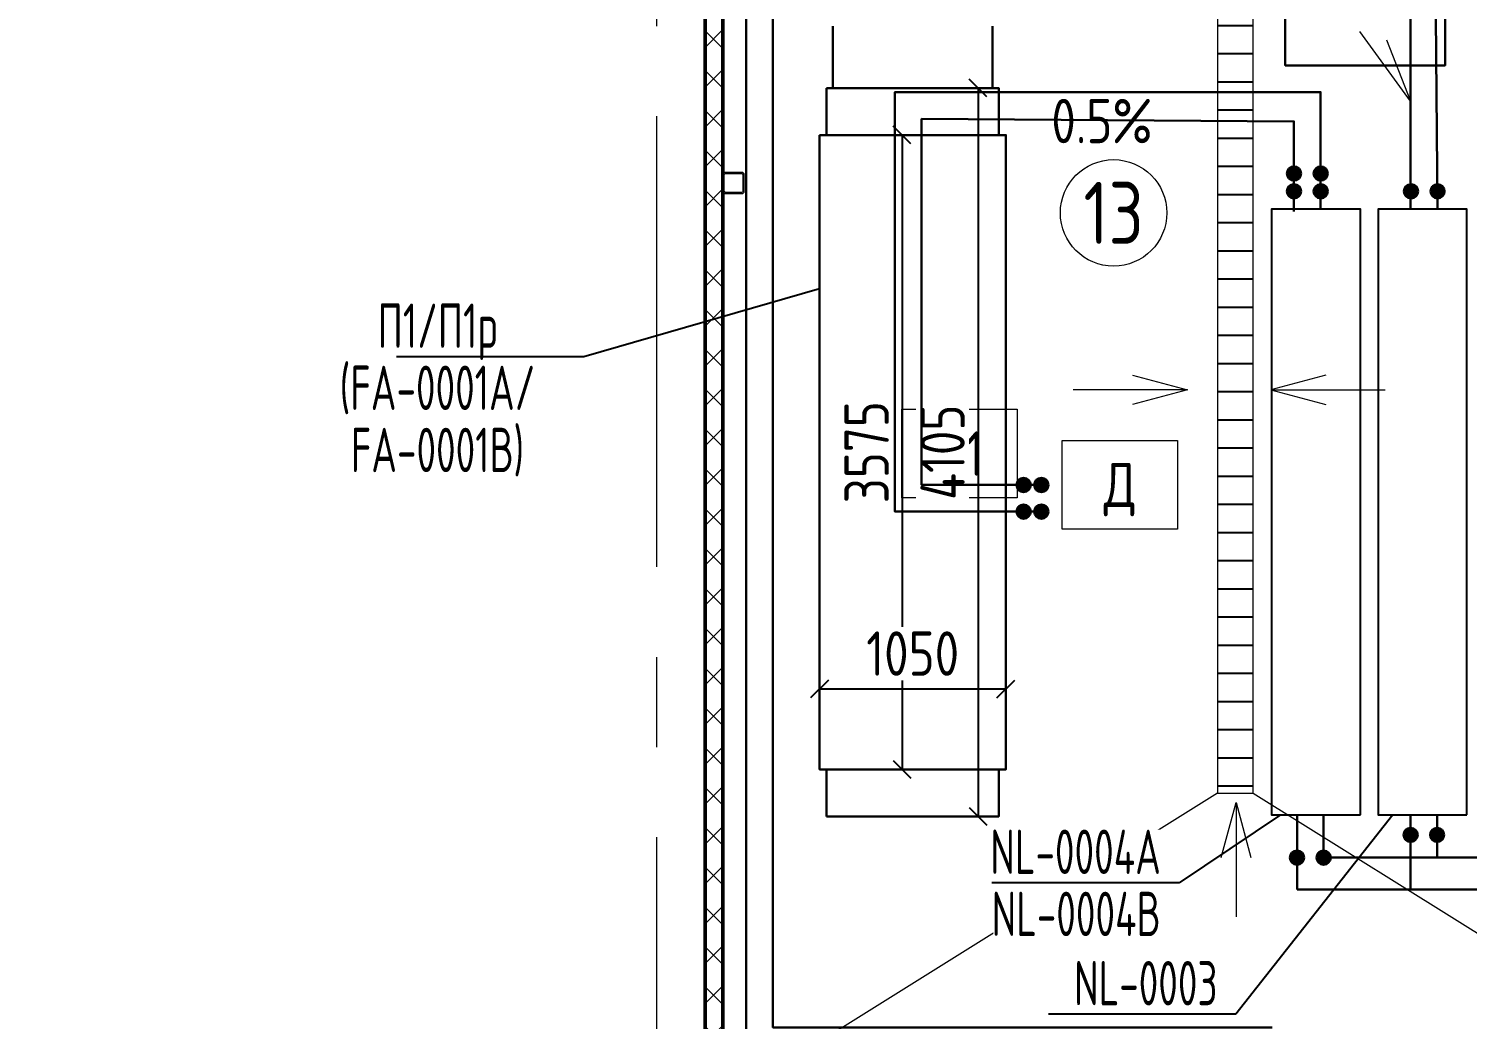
# Model space of a CAD drawing. Header units: millimetres. Extents: x -553547 to 230550, y -59438 to 214451.
# Drawn here: x 180828 to 188934, y -44565 to -38983 of the extents above; entities that cross this region are included whole.
import ezdxf
from ezdxf import colors
from ezdxf.entities.mleader import LeaderData, LeaderLine
from ezdxf.math import Vec2, Vec3

# ---------------------------------------------------------------- set-up
doc = ezdxf.new("R2010")
doc.units = ezdxf.units.MM
doc.linetypes.add('осевая', pattern=[50.8, 31.75, -6.35, 6.35, -6.35])
for name, color, linetype, lineweight in [('_Оси', 252, 'Continuous', 9), ('АР_Площади', 250, 'Continuous', 20), ('АР_Размеры', 7, 'Continuous', 20), ('АР_Стены и перегородки', 154, 'Continuous', 50), ('АР_Тонкие', 7, 'Continuous', 0), ('АР_Штриховка', 7, 'Continuous', 20), ('ОВ выноски вент. оборудование и клапаны', 7, 'Continuous', 15), ('ОВ текст', 7, 'Continuous', 15), ('приток', 10, 'Continuous', 30), ('радиаторы', 100, 'Continuous', 30), ('т1', 10, 'Continuous', 30), ('т2', 5, 'Continuous', 30)]:
    doc.layers.add(name, color=color, linetype=linetype, lineweight=lineweight)
doc.layers.add('IZOLATOR', color=7, linetype='Continuous')
doc.styles.add('GOST 2.304', font='cs_gost2304.shx', dxfattribs={"width": 0.8})
doc.styles.add('GOST type A', font='GOST2304A.ttf')
doc.styles.get("Standard").update_dxf_attribs({"font": 'arial.ttf'})
doc.styles.add('ГОСТ', font='cs_gost2304.shx')
doc.dimstyles.new('ISO-25', dxfattribs={"dimtxt": 2.5, "dimasz": 2.5, "dimexe": 1.25, "dimexo": 0.625, "dimtad": 1, "dimtxsty": 'Standard', "dimcen": 2.5, "dimadec": 0, "dimazin": 0, "dimtfac": 1, "dimtmove": 0, "dimatfit": 3, "dimfxl": 1, "dimarcsym": 0})

# ---------------------------------------------------------------- blocks, each defined once
blk = doc.blocks.new('_Oblique')
at = {"color": 0, "linetype": 'ByBlock', "lineweight": -2}
blk.add_line((-0.5, -0.5), (0.5, 0.5), dxfattribs=at)
blk = doc.blocks.new('*D433')
at = {"layer": 'Defpoints', "color": 0, "lineweight": 30, "transparency": 16777216}
for p in [(186294.2, -39582.3), (185749.5, -43157.3), (186334.2, -43157.3)]:
    blk.add_point(p, dxfattribs=at)
at = {"layer": 'ОВ текст', "color": 0, "lineweight": -2, "transparency": 16777216}
for p, q in [((186244.2, -39582.3), (185699.5, -39582.3)), ((185749.5, -39582.3), (185749.5, -43157.3)), ((186284.2, -43157.3), (185699.5, -43157.3))]:
    blk.add_line(p, q, dxfattribs=at)
at = {"layer": 'ОВ текст', "color": 0, "lineweight": -2, "transparency": 16777216, "xscale": 100, "yscale": 100, "zscale": 100}
for p, rotation in [((185749.5, -39582.3), 90), ((185749.5, -43157.3), 270)]:
    blk.add_blockref('_Oblique', p, dxfattribs=dict(at, rotation=rotation))
at = {"layer": 'ОВ текст', "color": 0, "lineweight": 15, "transparency": 16777216, "insert": (185549.3, -41369.8), "char_height": 250, "attachment_point": 5, "rotation": 90, "style": 'ГОСТ', "bg_fill": 3, "box_fill_scale": 1.1, "bg_fill_color": 256, "bg_fill_true_color": 13158600, "bg_fill_transparency": 0}
blk.add_mtext('3575', dxfattribs=at)
blk = doc.blocks.new('*D434')
at = {"layer": 'Defpoints', "color": 0, "lineweight": 30, "transparency": 16777216}
for p in [(186294.2, -39317.3), (186177.5, -43422.3), (186294.2, -43422.3)]:
    blk.add_point(p, dxfattribs=at)
at = {"layer": 'ОВ текст', "color": 0, "lineweight": -2, "transparency": 16777216}
for p, q in [((186244.2, -39317.3), (186127.5, -39317.3)), ((186177.5, -39317.3), (186177.5, -43422.3)), ((186244.2, -43422.3), (186127.5, -43422.3))]:
    blk.add_line(p, q, dxfattribs=at)
at = {"layer": 'ОВ текст', "color": 0, "lineweight": -2, "transparency": 16777216, "xscale": 100, "yscale": 100, "zscale": 100}
for p, rotation in [((186177.5, -39317.3), 90), ((186177.5, -43422.3), 270)]:
    blk.add_blockref('_Oblique', p, dxfattribs=dict(at, rotation=rotation))
at = {"layer": 'ОВ текст', "color": 0, "lineweight": 15, "transparency": 16777216, "insert": (185977.3, -41369.8), "char_height": 250, "attachment_point": 5, "rotation": 90, "style": 'ГОСТ', "bg_fill": 3, "box_fill_scale": 1.1, "bg_fill_color": 256, "bg_fill_true_color": 13158600, "bg_fill_transparency": 0}
blk.add_mtext('4105', dxfattribs=at)
blk = doc.blocks.new('*D435')
at = {"layer": 'Defpoints', "color": 0, "lineweight": 30, "transparency": 16777216}
for p in [(185284.2, -42704.6), (185284.2, -43157.3), (186334.2, -43157.3)]:
    blk.add_point(p, dxfattribs=at)
at = {"layer": 'ОВ текст', "color": 0, "lineweight": -2, "transparency": 16777216}
for p, q in [((185284.2, -43107.3), (185284.2, -42654.6)), ((186334.2, -42704.6), (185284.2, -42704.6)), ((186334.2, -43107.3), (186334.2, -42654.6))]:
    blk.add_line(p, q, dxfattribs=at)
at = {"layer": 'ОВ текст', "color": 0, "lineweight": -2, "transparency": 16777216, "xscale": 100, "yscale": 100, "zscale": 100, "rotation": 180}
blk.add_blockref('_Oblique', (185284.2, -42704.6), dxfattribs=at)
at = {"layer": 'ОВ текст', "color": 0, "lineweight": -2, "transparency": 16777216, "xscale": 100, "yscale": 100, "zscale": 100}
blk.add_blockref('_Oblique', (186334.2, -42704.6), dxfattribs=at)
at = {"layer": 'ОВ текст', "color": 0, "lineweight": 15, "transparency": 16777216, "insert": (185809.2, -42504.4), "char_height": 250, "attachment_point": 5, "style": 'ГОСТ', "bg_fill": 3, "box_fill_scale": 1.1, "bg_fill_color": 256, "bg_fill_true_color": 13158600, "bg_fill_transparency": 0}
blk.add_mtext('1050', dxfattribs=at)
blk = doc.blocks.new('_None')
blk = doc.blocks.new('АР')
at = {"layer": 'IZOLATOR'}
h = blk.add_hatch(dxfattribs=at)
h.set_pattern_fill('ANSI31', color=252, scale=50, angle=315)
h.set_pattern_definition([(0, (552841.11, -184537.85), (4e-14, 158.75), [])])
h.paths.add_polyline_path([(673236.4, -245789.1), (673036.4, -245789.1), (673036.4, -250243.2), (673236.4, -250243.2)])
h.paths.add_polyline_path([(673236.4, -245243.2), (673036.4, -245243.2), (673036.4, -245789.1), (673236.4, -245789.1)])
at = {"layer": 'АР_Штриховка', "lineweight": 13}
h = blk.add_hatch(dxfattribs=at)
h.set_pattern_fill('ANSI37', color=252, scale=50)
h.set_pattern_definition([(45, (564776.22, -271180.71), (-112.2532, 112.2532), []), (135, (564776.22, -271180.71), (-112.2532, -112.2532), [])])
h.paths.add_polyline_path([(670148.9, -251984.1), (670248.9, -251984.1), (670248.9, -236593.9), (670148.9, -236593.9)])
at = {"color": 252, "linetype": 'Continuous', "ltscale": 0.5}
for p, q in [((670248.9, -246758.5), (670248.9, -246849.7)), ((670256.1, -246849.7), (670256.1, -246758.5)), ((670354.5, -246744.1), (670263.3, -246744.1)), ((670263.3, -246751.3), (670354.5, -246751.3)), ((670361.7, -246758.5), (670361.7, -246849.7)), ((670368.9, -246849.7), (670368.9, -246758.5)), ((670248.9, -246776.1), (670248.9, -246852.1)), ((670248.9, -246776.1), (670248.9, -246852.1)), ((670260.9, -246864.1), (670336.9, -246864.1)), ((670260.9, -246864.1), (670336.9, -246864.1)), ((670354.5, -246856.9), (670263.3, -246856.9)), ((670263.3, -246864.1), (670354.5, -246864.1))]:
    blk.add_line(p, q, dxfattribs=at)
for centre, start, end in [((670263.3, -246758.5), 90, 180), ((670354.5, -246758.5), 0, 90), ((670263.3, -246849.7), 180, 270), ((670354.5, -246849.7), 270, 0)]:
    blk.add_arc(centre, 14.4, start, end, dxfattribs=at)
at = {"color": 252, "linetype": 'Continuous', "ltscale": 0.5, "extrusion": (1.89478e-14, -7.84844e-15, -1)}
blk.add_arc((-670263.3, -246758.5, 0), 7.2, 0, 90, dxfattribs=at)
at = {"color": 252, "linetype": 'Continuous', "ltscale": 0.5, "extrusion": (-7.84844e-15, -1.89478e-14, -1)}
blk.add_arc((-670354.5, -246758.5), 7.2, 90, 180, dxfattribs=at)
at = {"color": 252, "linetype": 'Continuous', "ltscale": 0.5, "extrusion": (1.89478e-14, 7.84844e-15, -1)}
blk.add_arc((-670263.3, -246849.7, 0), 7.2, 270, 0, dxfattribs=at)
at = {"color": 252, "linetype": 'Continuous', "ltscale": 0.5, "extrusion": (-7.84844e-15, 1.89478e-14, -1)}
blk.add_arc((-670354.5, -246849.7, 0), 7.2, 180, 270, dxfattribs=at)
at = {"layer": '_Оси', "color": 252, "linetype": 'осевая', "ltscale": 80}
blk.add_line((669873.9, -234236), (669873.9, -259400.3), dxfattribs=at)
at = {"layer": 'АР_Площади', "color": 252}
blk.add_circle((672450.5, -246972.5), 300, dxfattribs=at)
at = {"layer": 'АР_Стены и перегородки', "color": 252}
for p, q in [((670148.9, -236593.9), (670148.9, -251984.1)), ((670248.9, -240432.2), (670248.9, -251984.1))]:
    blk.add_line(p, q, dxfattribs=at)
at = {"layer": 'АР_Тонкие', "color": 252}
for p, q in [((672557.8, -247887.3), (672866.9, -247970.2)), ((673646.2, -247887.3), (673337.1, -247970.2)), ((672866.9, -247970.2), (672223.2, -247970.2)), ((672866.9, -247970.2), (672557.8, -248053)), ((673337.1, -247970.2), (673980.8, -247970.2)), ((673337.1, -247970.2), (673646.2, -248053)), ((673036.4, -250243.2), (670248.9, -251984.1)), ((673236.6, -250243.2), (676023.9, -251984.1)), ((673057.6, -250605.3), (673140.4, -250296.2)), ((673140.4, -250296.2), (673140.4, -250939.9)), ((673140.4, -250296.2), (673223.3, -250605.3))]:
    blk.add_line(p, q, dxfattribs=at)
blk.add_lwpolyline([(673036.4, -250243.2), (673236.4, -250243.2), (673236.4, -245243.2), (673036.4, -245243.2)], close=True, dxfattribs=at)
at = {"layer": 'АР_Площади', "color": 252, "insert": (672450.5, -246972.5), "char_height": 350, "width": 908.93, "attachment_point": 5, "style": 'GOST type A'}
blk.add_mtext('13', dxfattribs=at)
at = {"layer": 'АР_Площади', "color": 252, "char_height": 250, "width": 400, "attachment_point": 5, "style": 'GOST type A', "bg_fill": 16, "box_fill_scale": 1.5, "bg_fill_color": 256, "bg_fill_transparency": 0}
for s, insert in [('В1', (671582.9, -248329.1)), ('Д', (672486.1, -248531.8))]:
    blk.add_mtext(s, dxfattribs=dict(at, insert=insert))
at = {"color": 252}
ml = blk.add_multileader_mtext('Standard', dxfattribs=at)
ml.set_content('0,000', color=252, style='GOST type A')
ml.set_leader_properties(color=256)
ml.build(insert=Vec2(0, 0))
ml.multileader.update_dxf_attribs({"has_dogleg": 0, "has_text_frame": 1, "text_left_attachment_type": 7, "text_right_attachment_type": 6, "dogleg_length": 0, "arrow_head_size": 200})
ctx = ml.context
ctx.base_point, ctx.char_height, ctx.arrow_head_size, ctx.landing_gap_size, ctx.plane_origin = Vec3(674120.3, -254449.4), 250, 200, 50, Vec3(-489483.8, -251725.5)
ctx.left_attachment, ctx.right_attachment = 7, 6
notes = []
notes.append((ctx, [(0, (0, 0, 0), (0, 0), (1, 0), 1, [])]))
ctx.mtext.insert, ctx.mtext.flow_direction = Vec3(674170.3, -254161.9), 5
ml = blk.add_multileader_mtext('Standard', dxfattribs=at)
ml.set_content('0,000', color=252, style='GOST type A')
ml.set_leader_properties(color=256)
ml.build(insert=Vec2(0, 0))
ml.multileader.update_dxf_attribs({"has_dogleg": 0, "has_text_frame": 1, "text_left_attachment_type": 7, "text_right_attachment_type": 6, "dogleg_length": 0, "arrow_head_size": 200})
ctx = ml.context
ctx.base_point, ctx.char_height, ctx.arrow_head_size, ctx.landing_gap_size, ctx.plane_origin = Vec3(683757.5, -246454.6), 250, 200, 50, Vec3(-479846.5, -243730.6)
ctx.left_attachment, ctx.right_attachment = 7, 6
notes.append((ctx, [(0, (0, 0, 0), (0, 0), (1, 0), 1, [])]))
ctx.mtext.insert, ctx.mtext.flow_direction = Vec3(683807.5, -246167), 5
for ctx, leaders in notes:
    for number, flags, end, landing, length, lines in leaders:
        leader = LeaderData()
        leader.index, (leader.has_last_leader_line, leader.has_dogleg_vector, leader.attachment_direction) = number, flags
        leader.last_leader_point, leader.dogleg_vector, leader.dogleg_length = Vec3(end), Vec3(landing), length
        for number, points, colour, breaks in lines:
            line = LeaderLine()
            line.index, line.vertices, line.color, line.breaks = number, Vec3.list(points), colors.encode_raw_color(colour), breaks
            leader.lines.append(line)
        ctx.leaders.append(leader)

msp = doc.modelspace()

# ---------------------------------------------------------------- hatches: boundary and pattern name
at = {"layer": 'т1'}
h = msp.add_hatch(color=256, dxfattribs=at)
h.dxf.hatch_style = 1
h.paths.add_polyline_path([(187918.053, -39798.979, 1), (187998.053, -39798.979, 1)])
h = msp.add_hatch(color=256, dxfattribs=at)
h.dxf.hatch_style = 1
h.paths.add_polyline_path([(187918.053, -39898.979, 1), (187998.053, -39898.979, 1)])
h = msp.add_hatch(color=256, dxfattribs=at)
h.dxf.hatch_style = 1
h.paths.add_polyline_path([(188577.553, -39898.979, 1), (188657.553, -39898.979, 1)])
h = msp.add_hatch(color=256, dxfattribs=at)
h.dxf.hatch_style = 1
h.paths.add_polyline_path([(186394.201, -41554.35, 1), (186474.201, -41554.35, 1)])
h = msp.add_hatch(color=256, dxfattribs=at)
h.dxf.hatch_style = 1
h.paths.add_polyline_path([(186494.201, -41554.35, 1), (186574.201, -41554.35, 1)])
h = msp.add_hatch(color=256, dxfattribs=at)
h.dxf.hatch_style = 1
h.paths.add_polyline_path([(188575.053, -43526.35, 1), (188655.053, -43526.35, 1)])
at = {"layer": 'т2'}
h = msp.add_hatch(color=256, dxfattribs=at)
h.dxf.hatch_style = 1
h.paths.add_polyline_path([(188068.684, -39798.979, 1), (188148.684, -39798.979, 1)])
h = msp.add_hatch(color=256, dxfattribs=at)
h.dxf.hatch_style = 1
h.paths.add_polyline_path([(188068.684, -39898.979, 1), (188148.684, -39898.979, 1)])
h = msp.add_hatch(color=256, dxfattribs=at)
h.dxf.hatch_style = 1
h.paths.add_polyline_path([(188727.053, -39898.979, 1), (188807.053, -39898.979, 1)])
h = msp.add_hatch(color=256, dxfattribs=at)
h.dxf.hatch_style = 1
h.paths.add_polyline_path([(186394.201, -41704.35, 1), (186474.201, -41704.35, 1)])
h = msp.add_hatch(color=256, dxfattribs=at)
h.dxf.hatch_style = 1
h.paths.add_polyline_path([(186494.201, -41704.35, 1), (186574.201, -41704.35, 1)])
h = msp.add_hatch(color=256, dxfattribs=at)
h.dxf.hatch_style = 1
h.paths.add_polyline_path([(188724.553, -43526.35, 1), (188804.553, -43526.35, 1)])

# ---------------------------------------------------------------- linework, layer by layer
at = {"layer": 'ОВ текст'}
for p, q in [((188614.16, -39391.464), (188329.521, -38998.364)), ((188479.521, -39046.043), (188614.16, -39391.464))]:
    msp.add_line(p, q, dxfattribs=at)
at = {"layer": 'приток', "ltscale": 100}
for points in [[(188614.053, -39998.979), (188614.053, -36897.453), (187720.553, -36897.453)], [(188614.553, -43413.35), (188614.553, -43834.35)]]:
    msp.add_lwpolyline(points, dxfattribs=at)
msp.add_lwpolyline([(187909.158, -38389.257), (188809.158, -38389.257), (188809.158, -39189.257), (187909.158, -39189.257)], close=True, dxfattribs=at)
at = {"layer": 'приток'}
for points in [[(185359.943, -39317.274), (185359.943, -38967.874)], [(186258.459, -39317.274), (186258.459, -38967.874)]]:
    msp.add_lwpolyline(points, dxfattribs=at)
at = {"layer": 'радиаторы', "color": 18, "lineweight": -3, "ltscale": 100, "true_color": 0x000000}
for points in [[(188332.053, -43413.35), (188332.053, -39998.979), (187832.053, -39998.979), (187832.053, -43413.35)], [(188932.053, -43413.35), (188932.053, -39998.979), (188432.053, -39998.979), (188432.053, -43413.35)]]:
    msp.add_lwpolyline(points, close=True, dxfattribs=at)
at = {"layer": 'т1'}
for centre in [(187958.053, -39798.979), (187958.053, -39898.979), (188617.553, -39898.979), (186434.201, -41554.35), (186534.201, -41554.35), (188615.053, -43526.35)]:
    msp.add_circle(centre, 40, dxfattribs=at)
at = {"layer": 'т2'}
for points in [[(188765.998, -39998.979), (188738.108, -36739.35), (187724.053, -36739.35)], [(188764.553, -43413.35), (188764.553, -43654.35)]]:
    msp.add_lwpolyline(points, dxfattribs=at)
for centre in [(188108.684, -39798.979), (188108.684, -39898.979), (188767.053, -39898.979), (186434.201, -41704.35), (186534.201, -41704.35), (188764.553, -43526.35)]:
    msp.add_circle(centre, 40, dxfattribs=at)

# ---------------------------------------------------------------- block references
at = {"layer": 'АР_Размеры', "color": 18, "true_color": 0x000000}
msp.add_blockref('АР', (-485509.064, 206951.83), dxfattribs=at)

# ---------------------------------------------------------------- texts
at = {"layer": 'ОВ текст', "lineweight": 13, "insert": (186875.162, -39503.109), "char_height": 250, "width": 652.38846, "attachment_point": 5, "style": 'ГОСТ'}
msp.add_mtext('{\\C7;0.5%}', dxfattribs=at)

# ---------------------------------------------------------------- next in the draw order: dimensions: what is measured, and where the dimension line sits
at = {"layer": 'ОВ текст', "lineweight": 15}
dim = msp.add_linear_dim(base=(185749.515, -43157.274), p1=(186294.199, -39582.274), p2=(186334.201, -43157.274), angle=90, dimstyle='ISO-25', override={"dimtxt": 250, "dimasz": 100, "dimexe": 50, "dimexo": 50, "dimgap": 70, "dimdec": 0, "dimlunit": 5, "dimtxsty": 'ГОСТ', "dimblk1": 'Oblique', "dimblk2": 'Oblique', "dimsah": 1, "dimtfill": 1}, dxfattribs=at)
dim.commit()
dim.dimension.update_dxf_attribs({"geometry": '*D433', "text_midpoint": (185549.337, -41369.774)})

# ---------------------------------------------------------------- next in the draw order: dimensions: what is measured, and where the dimension line sits
dim = msp.add_linear_dim(base=(186177.5, -43422.274), p1=(186294.199, -39317.274), p2=(186294.199, -43422.274), angle=90, dimstyle='ISO-25', override={"dimtxt": 250, "dimasz": 100, "dimexe": 50, "dimexo": 50, "dimgap": 70, "dimdec": 0, "dimlunit": 5, "dimtxsty": 'ГОСТ', "dimblk1": 'Oblique', "dimblk2": 'Oblique', "dimsah": 1, "dimtfill": 1}, dxfattribs=at)
dim.commit()
dim.dimension.update_dxf_attribs({"geometry": '*D434', "text_midpoint": (185977.322, -41369.774)})

# ---------------------------------------------------------------- next in the draw order: linework, layer by layer
at = {"layer": 'приток', "ltscale": 100}
msp.add_lwpolyline([(185324.199, -39317.274), (186294.199, -39317.274), (186294.199, -39582.274), (185324.199, -39582.274)], close=True, dxfattribs=at)
msp.add_lwpolyline([(187957.259, -40013.052), (187957.259, -39504.923), (185859.053, -39490.85), (185859.053, -41554.35), (186534.201, -41554.35)], dxfattribs=at)
at = {"layer": 'т2'}
msp.add_lwpolyline([(188107.553, -39998.979), (188107.553, -39340.35), (185708.612, -39340.35), (185708.612, -41704.35), (186534.201, -41704.35)], dxfattribs=at)

# ---------------------------------------------------------------- next in the draw order: dimensions: what is measured, and where the dimension line sits
at = {"layer": 'ОВ текст', "lineweight": 15}
dim = msp.add_linear_dim(base=(185284.201, -42704.588), p1=(186334.201, -43157.274), p2=(185284.201, -43157.274), dimstyle='ISO-25', override={"dimtxt": 250, "dimasz": 100, "dimexe": 50, "dimexo": 50, "dimgap": 70, "dimdec": 0, "dimlunit": 5, "dimtxsty": 'ГОСТ', "dimblk1": 'Oblique', "dimblk2": 'Oblique', "dimsah": 1, "dimtfill": 1}, dxfattribs=at)
dim.commit()
dim.dimension.update_dxf_attribs({"geometry": '*D435', "text_midpoint": (185809.201, -42504.411)})

# ---------------------------------------------------------------- next in the draw order: linework, layer by layer
at = {"layer": 'приток', "ltscale": 100}
for points in [[(185284.201, -39582.274), (186334.201, -39582.274), (186334.201, -43157.274), (185284.201, -43157.274)], [(185324.199, -43422.274), (186294.199, -43422.274), (186294.199, -43157.274), (185324.199, -43157.274)]]:
    msp.add_lwpolyline(points, close=True, dxfattribs=at)

# ---------------------------------------------------------------- next in the draw order: leaders
at = {"layer": 'ОВ выноски вент. оборудование и клапаны', "lineweight": 15}
ml = msp.add_multileader_mtext('Standard', dxfattribs=at)
ml.set_content('{\\Fcs_gost2304|c0;\\W0.8;NL-0004A\\PNL-0004B}', color=256, style='GOST 2.304')
ml.set_leader_properties()
ml.set_arrow_properties(name='NONE')
ml.build(insert=Vec2(0, 0))
ml.multileader.update_dxf_attribs({"text_left_attachment_type": 6, "text_right_attachment_type": 6, "dogleg_length": 100, "arrow_head_size": 250})
ctx = ml.context
ctx.base_point, ctx.char_height, ctx.arrow_head_size, ctx.plane_origin = Vec3(185976.053, -43796.681), 250, 250, Vec3(182309.143, -45267.683)
ctx.left_attachment, ctx.right_attachment, ctx.text_align_type = 6, 6, 2
notes = []
notes.append((ctx, [(1, (1, 1, 0), (187310.053, -43796.681), (-1, 0), 100, [(0, [(187882.053, -43413.35)], 0, [])])]))
ctx.mtext.insert, ctx.mtext.width, ctx.mtext.alignment, ctx.mtext.line_spacing_factor, ctx.mtext.flow_direction = Vec3(187208.053, -43496.681), 943.58775, 3, 0.84, 5
ctx.mtext.has_bg_fill, ctx.mtext.bg_color, ctx.mtext.bg_scale_factor, ctx.mtext.bg_transparency, ctx.mtext.use_window_bg_color = 1, -1073741824, 1, 0, 1
for ctx, leaders in notes:
    for number, flags, end, landing, length, lines in leaders:
        leader = LeaderData()
        leader.index, (leader.has_last_leader_line, leader.has_dogleg_vector, leader.attachment_direction) = number, flags
        leader.last_leader_point, leader.dogleg_vector, leader.dogleg_length = Vec3(end), Vec3(landing), length
        for number, points, colour, breaks in lines:
            line = LeaderLine()
            line.index, line.vertices, line.color, line.breaks = number, Vec3.list(points), colors.encode_raw_color(colour), breaks
            leader.lines.append(line)
        ctx.leaders.append(leader)

# ---------------------------------------------------------------- next in the draw order: leaders
ml = msp.add_multileader_mtext('Standard', dxfattribs=at)
ml.set_content('{\\Fcs_gost2304|c0;\\W0.8;NL-000\\Fcs_gost2304|c204;3}', color=256, style='GOST 2.304')
ml.set_leader_properties()
ml.set_arrow_properties(name='NONE')
ml.build(insert=Vec2(0, 0))
ml.multileader.update_dxf_attribs({"text_left_attachment_type": 6, "text_right_attachment_type": 6, "dogleg_length": 100, "arrow_head_size": 250})
ctx = ml.context
ctx.base_point, ctx.char_height, ctx.arrow_head_size, ctx.plane_origin = Vec3(186502.153, -44537.244), 250, 250, Vec3(183006.643, -45267.683)
ctx.left_attachment, ctx.right_attachment, ctx.text_align_type = 6, 6, 2
notes = []
notes.append((ctx, [(1, (1, 1, 0), (187629.437, -44537.244), (-1, 0), 100, [(0, [(188514.755, -43413.35)], 0, [])])]))
ctx.mtext.insert, ctx.mtext.width, ctx.mtext.alignment, ctx.mtext.line_spacing_factor, ctx.mtext.flow_direction = Vec3(187527.437, -44237.244), 943.58775, 3, 0.84, 5
ctx.mtext.has_bg_fill, ctx.mtext.bg_color, ctx.mtext.bg_scale_factor, ctx.mtext.bg_transparency, ctx.mtext.use_window_bg_color = 1, -1073741824, 1, 0, 1
for ctx, leaders in notes:
    for number, flags, end, landing, length, lines in leaders:
        leader = LeaderData()
        leader.index, (leader.has_last_leader_line, leader.has_dogleg_vector, leader.attachment_direction) = number, flags
        leader.last_leader_point, leader.dogleg_vector, leader.dogleg_length = Vec3(end), Vec3(landing), length
        for number, points, colour, breaks in lines:
            line = LeaderLine()
            line.index, line.vertices, line.color, line.breaks = number, Vec3.list(points), colors.encode_raw_color(colour), breaks
            leader.lines.append(line)
        ctx.leaders.append(leader)

# ---------------------------------------------------------------- next in the draw order: hatches: boundary and pattern name
at = {"layer": 'т1'}
h = msp.add_hatch(color=256, dxfattribs=at)
h.dxf.hatch_style = 1
h.paths.add_polyline_path([(187935.053, -43654.35, 1), (188015.053, -43654.35, 1)])
at = {"layer": 'т2'}
h = msp.add_hatch(color=256, dxfattribs=at)
h.dxf.hatch_style = 1
h.paths.add_polyline_path([(188085.053, -43654.35, 1), (188165.053, -43654.35, 1)])

# ---------------------------------------------------------------- next in the draw order: linework, layer by layer
at = {"layer": 'приток', "ltscale": 100}
for points in [[(189229.437, -33516.85), (189229.437, -43834.35), (187975.053, -43834.35)], [(187975.053, -43413.35), (187975.053, -43834.35)]]:
    msp.add_lwpolyline(points, dxfattribs=at)
at = {"layer": 'приток', "color": 5, "ltscale": 100}
msp.add_lwpolyline([(187834.553, -44611.85), (185021.553, -44611.85), (185021.553, -36409.367), (183356.879, -36409.367)], dxfattribs=at)
at = {"layer": 'приток', "color": 1, "ltscale": 100}
msp.add_lwpolyline([(187984.553, -44761.85), (184871.553, -44761.85), (184871.553, -36559.367)], dxfattribs=at)
at = {"layer": 'т1'}
msp.add_circle((187975.053, -43654.35), 40, dxfattribs=at)
at = {"layer": 'т2'}
for points in [[(189079.437, -33366.85), (189079.437, -43654.35), (188125.053, -43654.35)], [(188125.053, -43413.35), (188125.053, -43654.35)]]:
    msp.add_lwpolyline(points, dxfattribs=at)
msp.add_circle((188125.053, -43654.35), 40, dxfattribs=at)

# ---------------------------------------------------------------- next in the draw order: leaders
at = {"layer": 'ОВ выноски вент. оборудование и клапаны', "lineweight": 15}
ml = msp.add_multileader_mtext('Standard', dxfattribs=at)
ml.set_content('{\\Fcs_gost2304|c204;\\W0.8;П\\Fcs_gost2304|c0;1/\\Fcs_gost2304|c204;П\\Fcs_gost2304|c0;1\\Fcs_gost2304|c204;р\\Fcs_gost2304|c0;\\P(F\\Fcs_gost2304|c204;А\\Fcs_gost2304|c0;-0001A/\\Fcs_gost2304|c204;\\PFА-0001В)}', color=256, style='GOST 2.304')
ml.set_leader_properties()
ml.set_arrow_properties(name='NONE')
ml.build(insert=Vec2(0, 0))
ml.multileader.update_dxf_attribs({"text_left_attachment_type": 6, "text_right_attachment_type": 6, "dogleg_length": 100, "arrow_head_size": 250})
ctx = ml.context
ctx.base_point, ctx.char_height, ctx.arrow_head_size, ctx.plane_origin = Vec3(182406.316, -40831.681), 250, 250, Vec3(179711.292, -42302.683)
ctx.left_attachment, ctx.right_attachment, ctx.text_align_type = 6, 6, 1
notes = []
notes.append((ctx, [(1, (1, 1, 0), (183955.553, -40831.681), (-1, 0), 100, [(0, [(185284.201, -40448.35)], 0, [])])]))
ctx.mtext.insert, ctx.mtext.width, ctx.mtext.alignment, ctx.mtext.line_spacing_factor, ctx.mtext.flow_direction = Vec3(183130.934, -40531.681), 943.58775, 2, 0.84, 5
ctx.mtext.has_bg_fill, ctx.mtext.bg_color, ctx.mtext.bg_scale_factor, ctx.mtext.bg_transparency, ctx.mtext.use_window_bg_color = 1, -1073741824, 1, 0, 1
for ctx, leaders in notes:
    for number, flags, end, landing, length, lines in leaders:
        leader = LeaderData()
        leader.index, (leader.has_last_leader_line, leader.has_dogleg_vector, leader.attachment_direction) = number, flags
        leader.last_leader_point, leader.dogleg_vector, leader.dogleg_length = Vec3(end), Vec3(landing), length
        for number, points, colour, breaks in lines:
            line = LeaderLine()
            line.index, line.vertices, line.color, line.breaks = number, Vec3.list(points), colors.encode_raw_color(colour), breaks
            leader.lines.append(line)
        ctx.leaders.append(leader)

doc.saveas('drawing.dxf')
